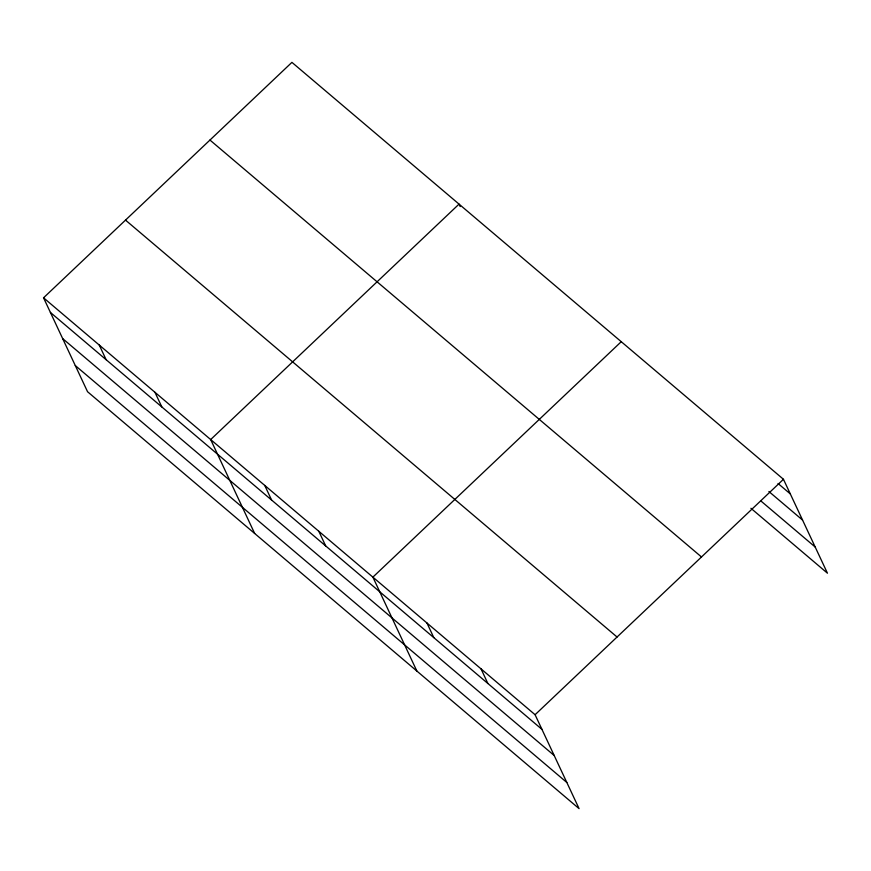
<?xml version="1.0" encoding="UTF-8"?>
<svg xmlns="http://www.w3.org/2000/svg" width="871" height="871" viewBox="0 0 871 871"><rect width="100%" height="100%" fill="white"/><g stroke="black" fill="none" stroke-linecap="round" stroke-linejoin="round"><path stroke-width="1.31" d="M43.55 297.806L535.088 714.721L579.084 808.636L87.546 391.721L43.55 297.806L291.916 62.364L783.454 479.279L827.45 573.194L750.933 508.294M621.252 341.693L372.886 577.135L416.871 671.051M535.088 714.721L783.454 479.279M778.064 483.514L790.302 493.901M768.897 491.516L802.561 520.063M761.123 501.163L815.191 547.021M209.955 140.057L701.493 556.972M125.511 220.113L617.049 637.017M50.398 312.428L541.936 729.343M62.658 338.601L554.196 755.505M75.287 365.559L566.825 782.474M460.182 206.547L459.039 204.108L210.673 439.561L254.67 533.477M481.021 668.863L487.869 683.485M426.953 622.994L433.802 637.626M318.808 531.277L325.667 545.899M264.74 485.419L271.589 500.041M154.962 392.309L161.821 406.931M99.261 345.058L106.11 359.679"/></g></svg>
